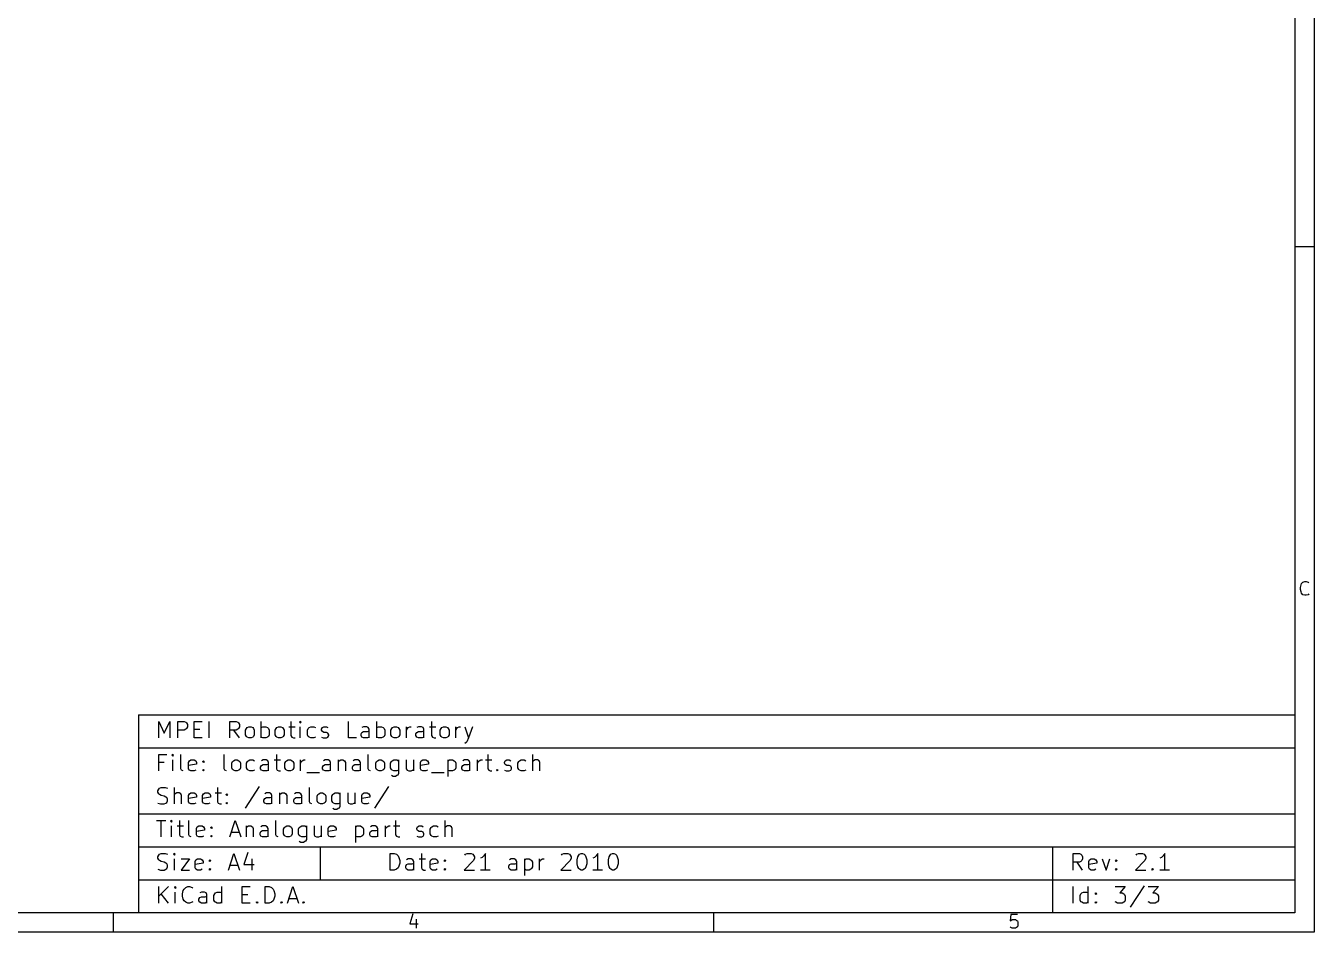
# Model space of a CAD drawing. Extents: x 4000 to 113000, y 4000 to 78670.
# Drawn here: x 66210 to 113000, y 4000 to 36923 of the extents above; entities that cross this region are included whole.
import ezdxf

# ---------------------------------------------------------------- set-up
doc = ezdxf.new("R2010")
doc.units = 0
doc.layers.add('BLACK', color=1, linetype='CONTINUOUS')

msp = doc.modelspace()

# ---------------------------------------------------------------- linework, layer by layer
at = {"layer": 'BLACK'}
for p, q in [((113000, 78670), (113000, 4000)), ((112300, 77970), (112300, 4700)), ((113000, 28890), (112300, 28890)), ((112500, 16520), (112520, 16620)), ((112500, 16450), (112500, 16520)), ((112520, 16360), (112500, 16450)), ((112520, 16620), (112540, 16670)), ((112540, 16670), (112590, 16710)), ((112590, 16710), (112660, 16740)), ((112660, 16740), (112710, 16740)), ((112710, 16740), (112780, 16710)), ((112780, 16710), (112800, 16690)), ((112540, 16310), (112520, 16360)), ((112590, 16260), (112540, 16310)), ((112660, 16240), (112590, 16260)), ((112710, 16240), (112660, 16240)), ((112780, 16260), (112710, 16240)), ((112800, 16290), (112780, 16260)), ((70300, 11900), (70300, 4700)), ((70300, 11900), (112300, 11900)), ((71040, 11060), (71040, 11660)), ((71040, 11660), (71240, 11230)), ((71240, 11230), (71440, 11660)), ((71440, 11660), (71440, 11060)), ((71730, 11060), (71730, 11660)), ((71730, 11660), (71960, 11660)), ((71960, 11340), (71730, 11340)), ((71960, 11660), (72020, 11630)), ((72020, 11370), (71960, 11340)), ((72020, 11630), (72050, 11600)), ((72050, 11400), (72020, 11370)), ((72050, 11600), (72080, 11540)), ((72080, 11460), (72050, 11400)), ((72080, 11540), (72080, 11460)), ((72330, 11060), (72330, 11660)), ((72330, 11660), (72620, 11660)), ((72330, 11370), (72530, 11370)), ((72870, 11060), (72870, 11660)), ((73620, 11060), (73620, 11660)), ((73620, 11660), (73850, 11660)), ((73850, 11340), (73620, 11340)), ((73970, 11060), (73770, 11340)), ((73850, 11660), (73910, 11630)), ((73910, 11370), (73850, 11340)), ((73910, 11630), (73940, 11600)), ((73940, 11400), (73910, 11370)), ((73940, 11600), (73970, 11540)), ((73970, 11460), (73940, 11400)), ((73970, 11540), (73970, 11460)), ((74190, 11340), (74220, 11400)), ((74190, 11170), (74190, 11340)), ((74220, 11400), (74250, 11430)), ((74250, 11430), (74310, 11460)), ((74310, 11460), (74390, 11460)), ((74390, 11460), (74450, 11430)), ((74450, 11430), (74480, 11400)), ((74480, 11400), (74510, 11340)), ((74510, 11340), (74510, 11170)), ((74760, 11060), (74760, 11660)), ((74760, 11430), (74820, 11460)), ((74820, 11460), (74930, 11460)), ((74930, 11460), (74990, 11430)), ((74990, 11430), (75020, 11400)), ((75020, 11400), (75050, 11340)), ((75050, 11340), (75050, 11170)), ((75270, 11340), (75300, 11400)), ((75270, 11170), (75270, 11340)), ((75300, 11400), (75330, 11430)), ((75330, 11430), (75390, 11460)), ((75390, 11460), (75470, 11460)), ((75470, 11460), (75530, 11430)), ((75530, 11430), (75560, 11400)), ((75560, 11400), (75590, 11340)), ((75590, 11340), (75590, 11170)), ((75760, 11460), (75990, 11460)), ((75840, 11660), (75840, 11140)), ((76180, 11660), (76150, 11630)), ((76150, 11630), (76180, 11600)), ((76210, 11630), (76180, 11660)), ((76180, 11660), (76180, 11600)), ((76180, 11600), (76210, 11630)), ((76180, 11060), (76180, 11460)), ((76440, 11340), (76470, 11400)), ((76440, 11170), (76440, 11340)), ((76470, 11400), (76500, 11430)), ((76500, 11430), (76560, 11460)), ((76560, 11460), (76670, 11460)), ((76670, 11460), (76730, 11430)), ((76950, 11370), (76980, 11430)), ((76950, 11340), (76950, 11370)), ((76980, 11290), (76950, 11340)), ((76980, 11430), (77040, 11460)), ((77040, 11260), (76980, 11290)), ((77040, 11460), (77130, 11460)), ((77130, 11260), (77040, 11260)), ((77130, 11460), (77180, 11430)), ((77180, 11230), (77130, 11260)), ((77210, 11170), (77180, 11230)), ((77930, 11060), (77930, 11660)), ((78390, 11200), (78420, 11260)), ((78480, 11460), (78420, 11430)), ((78420, 11260), (78480, 11290)), ((78590, 11460), (78480, 11460)), ((78480, 11290), (78620, 11290)), ((78650, 11430), (78590, 11460)), ((78620, 11290), (78680, 11310)), ((78680, 11370), (78650, 11430)), ((78680, 11060), (78680, 11370)), ((78960, 11060), (78960, 11660)), ((78960, 11430), (79020, 11460)), ((79020, 11460), (79130, 11460)), ((79130, 11460), (79190, 11430)), ((79190, 11430), (79220, 11400)), ((79220, 11400), (79250, 11340)), ((79250, 11340), (79250, 11170)), ((79470, 11340), (79500, 11400)), ((79470, 11170), (79470, 11340)), ((79500, 11400), (79530, 11430)), ((79530, 11430), (79590, 11460)), ((79590, 11460), (79670, 11460)), ((79670, 11460), (79730, 11430)), ((79730, 11430), (79760, 11400)), ((79760, 11400), (79790, 11340)), ((79790, 11340), (79790, 11170)), ((80040, 11060), (80040, 11460)), ((80040, 11340), (80070, 11400)), ((80070, 11400), (80100, 11430)), ((80100, 11430), (80160, 11460)), ((80160, 11460), (80210, 11460)), ((80380, 11200), (80410, 11260)), ((80470, 11460), (80410, 11430)), ((80410, 11260), (80470, 11290)), ((80580, 11460), (80470, 11460)), ((80470, 11290), (80610, 11290)), ((80640, 11430), (80580, 11460)), ((80610, 11290), (80670, 11310)), ((80670, 11370), (80640, 11430)), ((80670, 11060), (80670, 11370)), ((80870, 11460), (81100, 11460)), ((80950, 11660), (80950, 11140)), ((81260, 11340), (81290, 11400)), ((81260, 11170), (81260, 11340)), ((81290, 11400), (81320, 11430)), ((81320, 11430), (81380, 11460)), ((81380, 11460), (81460, 11460)), ((81460, 11460), (81520, 11430)), ((81520, 11430), (81550, 11400)), ((81550, 11400), (81580, 11340)), ((81580, 11340), (81580, 11170)), ((81830, 11060), (81830, 11460)), ((81830, 11340), (81860, 11400)), ((81860, 11400), (81890, 11430)), ((81890, 11430), (81950, 11460)), ((81950, 11460), (82000, 11460)), ((82150, 11460), (82290, 11060)), ((82430, 11460), (82290, 11060)), ((72620, 11060), (72330, 11060)), ((74220, 11110), (74190, 11170)), ((74250, 11090), (74220, 11110)), ((74310, 11060), (74250, 11090)), ((74390, 11060), (74310, 11060)), ((74450, 11090), (74390, 11060)), ((74480, 11110), (74450, 11090)), ((74510, 11170), (74480, 11110)), ((74820, 11060), (74760, 11090)), ((74930, 11060), (74820, 11060)), ((74990, 11090), (74930, 11060)), ((75020, 11110), (74990, 11090)), ((75050, 11170), (75020, 11110)), ((75300, 11110), (75270, 11170)), ((75330, 11090), (75300, 11110)), ((75390, 11060), (75330, 11090)), ((75470, 11060), (75390, 11060)), ((75530, 11090), (75470, 11060)), ((75560, 11110), (75530, 11090)), ((75590, 11170), (75560, 11110)), ((75840, 11140), (75870, 11090)), ((75870, 11090), (75930, 11060)), ((75930, 11060), (75990, 11060)), ((76470, 11110), (76440, 11170)), ((76500, 11090), (76470, 11110)), ((76560, 11060), (76500, 11090)), ((76670, 11060), (76560, 11060)), ((76730, 11090), (76670, 11060)), ((76950, 11090), (77010, 11060)), ((77010, 11060), (77130, 11060)), ((77130, 11060), (77180, 11090)), ((77180, 11090), (77210, 11140)), ((77210, 11140), (77210, 11170)), ((78220, 11060), (77930, 11060)), ((78390, 11140), (78390, 11200)), ((78420, 11090), (78390, 11140)), ((78480, 11060), (78420, 11090)), ((78620, 11060), (78480, 11060)), ((78680, 11090), (78620, 11060)), ((79020, 11060), (78960, 11090)), ((79130, 11060), (79020, 11060)), ((79190, 11090), (79130, 11060)), ((79220, 11110), (79190, 11090)), ((79250, 11170), (79220, 11110)), ((79500, 11110), (79470, 11170)), ((79530, 11090), (79500, 11110)), ((79590, 11060), (79530, 11090)), ((79670, 11060), (79590, 11060)), ((79730, 11090), (79670, 11060)), ((79760, 11110), (79730, 11090)), ((79790, 11170), (79760, 11110)), ((80380, 11140), (80380, 11200)), ((80410, 11090), (80380, 11140)), ((80470, 11060), (80410, 11090)), ((80610, 11060), (80470, 11060)), ((80670, 11090), (80610, 11060)), ((80950, 11140), (80980, 11090)), ((80980, 11090), (81040, 11060)), ((81040, 11060), (81100, 11060)), ((81290, 11110), (81260, 11170)), ((81320, 11090), (81290, 11110)), ((81380, 11060), (81320, 11090)), ((81460, 11060), (81380, 11060)), ((81520, 11090), (81460, 11060)), ((81550, 11110), (81520, 11090)), ((81580, 11170), (81550, 11110)), ((82200, 10890), (82150, 10860)), ((82230, 10910), (82200, 10890)), ((82290, 11060), (82230, 10910)), ((70300, 10700), (112300, 10700)), ((71040, 9860), (71040, 10460)), ((71040, 10460), (71330, 10460)), ((71550, 10460), (71520, 10430)), ((71520, 10430), (71550, 10400)), ((71580, 10430), (71550, 10460)), ((71550, 10460), (71550, 10400)), ((71550, 10400), (71580, 10430)), ((71840, 9940), (71840, 10460)), ((73410, 9940), (73410, 10460)), ((75310, 10460), (75310, 9940)), ((78640, 9940), (78640, 10460)), ((82990, 10460), (82990, 9940)), ((84620, 9860), (84620, 10460)), ((71240, 10170), (71040, 10170)), ((71550, 9860), (71550, 10260)), ((71870, 9890), (71840, 9940)), ((71930, 9860), (71870, 9890)), ((72120, 10170), (72150, 10230)), ((72120, 9940), (72120, 10170)), ((72410, 10110), (72120, 10060)), ((72150, 9890), (72120, 9940)), ((72150, 10230), (72210, 10260)), ((72210, 9860), (72150, 9890)), ((72210, 10260), (72320, 10260)), ((72320, 9860), (72210, 9860)), ((72320, 10260), (72380, 10230)), ((72380, 9890), (72320, 9860)), ((72380, 10230), (72410, 10170)), ((72410, 10170), (72410, 10110)), ((72630, 10200), (72660, 10230)), ((72660, 10170), (72630, 10200)), ((72630, 9890), (72660, 9910)), ((72660, 9860), (72630, 9890)), ((72660, 10230), (72690, 10200)), ((72660, 10230), (72660, 10170)), ((72690, 10200), (72660, 10170)), ((72660, 9910), (72690, 9890)), ((72660, 9910), (72660, 9860)), ((72690, 9890), (72660, 9860)), ((73440, 9890), (73410, 9940)), ((73500, 9860), (73440, 9890)), ((73690, 10140), (73720, 10200)), ((73690, 9970), (73690, 10140)), ((73720, 9910), (73690, 9970)), ((73720, 10200), (73750, 10230)), ((73750, 9890), (73720, 9910)), ((73750, 10230), (73810, 10260)), ((73810, 9860), (73750, 9890)), ((73810, 10260), (73890, 10260)), ((73890, 9860), (73810, 9860)), ((73890, 10260), (73950, 10230)), ((73950, 9890), (73890, 9860)), ((73950, 10230), (73980, 10200)), ((73980, 9910), (73950, 9890)), ((73980, 10200), (74010, 10140)), ((74010, 9970), (73980, 9910)), ((74010, 10140), (74010, 9970)), ((74230, 10140), (74260, 10200)), ((74230, 9970), (74230, 10140)), ((74260, 9910), (74230, 9970)), ((74260, 10200), (74290, 10230)), ((74290, 9890), (74260, 9910)), ((74290, 10230), (74350, 10260)), ((74350, 9860), (74290, 9890)), ((74350, 10260), (74460, 10260)), ((74460, 9860), (74350, 9860)), ((74460, 10260), (74520, 10230)), ((74520, 9890), (74460, 9860)), ((74740, 10000), (74770, 10060)), ((74740, 9940), (74740, 10000)), ((74770, 9890), (74740, 9940)), ((74830, 10260), (74770, 10230)), ((74770, 10060), (74830, 10090)), ((74830, 9860), (74770, 9890)), ((74940, 10260), (74830, 10260)), ((74830, 10090), (74970, 10090)), ((74970, 9860), (74830, 9860)), ((75000, 10230), (74940, 10260)), ((74970, 10090), (75030, 10110)), ((75030, 9890), (74970, 9860)), ((75030, 10170), (75000, 10230)), ((75030, 9860), (75030, 10170)), ((75230, 10260), (75460, 10260)), ((75310, 9940), (75340, 9890)), ((75340, 9890), (75400, 9860)), ((75400, 9860), (75460, 9860)), ((75620, 10140), (75650, 10200)), ((75620, 9970), (75620, 10140)), ((75650, 9910), (75620, 9970)), ((75650, 10200), (75680, 10230)), ((75680, 9890), (75650, 9910)), ((75680, 10230), (75740, 10260)), ((75740, 9860), (75680, 9890)), ((75740, 10260), (75820, 10260)), ((75820, 9860), (75740, 9860)), ((75820, 10260), (75880, 10230)), ((75880, 9890), (75820, 9860)), ((75880, 10230), (75910, 10200)), ((75910, 9910), (75880, 9890)), ((75910, 10200), (75940, 10140)), ((75940, 9970), (75910, 9910)), ((75940, 10140), (75940, 9970)), ((76190, 9860), (76190, 10260)), ((76190, 10140), (76220, 10200)), ((76220, 10200), (76250, 10230)), ((76250, 10230), (76310, 10260)), ((76310, 10260), (76360, 10260)), ((76990, 10000), (77020, 10060)), ((76990, 9940), (76990, 10000)), ((77020, 9890), (76990, 9940)), ((77080, 10260), (77020, 10230)), ((77020, 10060), (77080, 10090)), ((77080, 9860), (77020, 9890)), ((77190, 10260), (77080, 10260)), ((77080, 10090), (77220, 10090)), ((77220, 9860), (77080, 9860)), ((77250, 10230), (77190, 10260)), ((77220, 10090), (77280, 10110)), ((77280, 9890), (77220, 9860)), ((77280, 10170), (77250, 10230)), ((77280, 9860), (77280, 10170)), ((77560, 10260), (77560, 9860)), ((77560, 10200), (77590, 10230)), ((77590, 10230), (77650, 10260)), ((77650, 10260), (77730, 10260)), ((77730, 10260), (77790, 10230)), ((77790, 10230), (77820, 10170)), ((77820, 10170), (77820, 9860)), ((78070, 10000), (78100, 10060)), ((78070, 9940), (78070, 10000)), ((78100, 9890), (78070, 9940)), ((78160, 10260), (78100, 10230)), ((78100, 10060), (78160, 10090)), ((78160, 9860), (78100, 9890)), ((78270, 10260), (78160, 10260)), ((78160, 10090), (78300, 10090)), ((78300, 9860), (78160, 9860)), ((78330, 10230), (78270, 10260)), ((78300, 10090), (78360, 10110)), ((78360, 9890), (78300, 9860)), ((78360, 10170), (78330, 10230)), ((78360, 9860), (78360, 10170)), ((78670, 9890), (78640, 9940)), ((78730, 9860), (78670, 9890)), ((78920, 10140), (78950, 10200)), ((78920, 9970), (78920, 10140)), ((78950, 9910), (78920, 9970)), ((78950, 10200), (78980, 10230)), ((78980, 9890), (78950, 9910)), ((78980, 10230), (79040, 10260)), ((79040, 9860), (78980, 9890)), ((79040, 10260), (79120, 10260)), ((79120, 9860), (79040, 9860)), ((79120, 10260), (79180, 10230)), ((79180, 9890), (79120, 9860)), ((79180, 10230), (79210, 10200)), ((79210, 9910), (79180, 9890)), ((79210, 10200), (79240, 10140)), ((79240, 9970), (79210, 9910)), ((79240, 10140), (79240, 9970)), ((79460, 10140), (79490, 10200)), ((79460, 9970), (79460, 10140)), ((79490, 9910), (79460, 9970)), ((79490, 10200), (79520, 10230)), ((79520, 9890), (79490, 9910)), ((79520, 10230), (79580, 10260)), ((79580, 9860), (79520, 9890)), ((79580, 10260), (79690, 10260)), ((79690, 9860), (79580, 9860)), ((79690, 10260), (79750, 10230)), ((79750, 9890), (79690, 9860)), ((79750, 10260), (79750, 9770)), ((80030, 10260), (80030, 9940)), ((80030, 9940), (80060, 9890)), ((80060, 9890), (80120, 9860)), ((80120, 9860), (80200, 9860)), ((80200, 9860), (80260, 9890)), ((80260, 9890), (80290, 9910)), ((80290, 10260), (80290, 9860)), ((80540, 10170), (80570, 10230)), ((80540, 9940), (80540, 10170)), ((80830, 10110), (80540, 10060)), ((80570, 9890), (80540, 9940)), ((80570, 10230), (80630, 10260)), ((80630, 9860), (80570, 9890)), ((80630, 10260), (80740, 10260)), ((80740, 9860), (80630, 9860)), ((80740, 10260), (80800, 10230)), ((80800, 9890), (80740, 9860)), ((80800, 10230), (80830, 10170)), ((80830, 10170), (80830, 10110)), ((81540, 10260), (81540, 9660)), ((81540, 10230), (81600, 10260)), ((81600, 9860), (81540, 9890)), ((81600, 10260), (81710, 10260)), ((81710, 9860), (81600, 9860)), ((81710, 10260), (81770, 10230)), ((81770, 9890), (81710, 9860)), ((81770, 10230), (81800, 10200)), ((81800, 9910), (81770, 9890)), ((81800, 10200), (81830, 10140)), ((81830, 9970), (81800, 9910)), ((81830, 10140), (81830, 9970)), ((82050, 10000), (82080, 10060)), ((82050, 9940), (82050, 10000)), ((82080, 9890), (82050, 9940)), ((82140, 10260), (82080, 10230)), ((82080, 10060), (82140, 10090)), ((82140, 9860), (82080, 9890)), ((82250, 10260), (82140, 10260)), ((82140, 10090), (82280, 10090)), ((82280, 9860), (82140, 9860)), ((82310, 10230), (82250, 10260)), ((82280, 10090), (82340, 10110)), ((82340, 9890), (82280, 9860)), ((82340, 10170), (82310, 10230)), ((82340, 9860), (82340, 10170)), ((82620, 9860), (82620, 10260)), ((82620, 10140), (82650, 10200)), ((82650, 10200), (82680, 10230)), ((82680, 10230), (82740, 10260)), ((82740, 10260), (82790, 10260)), ((82910, 10260), (83140, 10260)), ((82990, 9940), (83020, 9890)), ((83020, 9890), (83080, 9860)), ((83080, 9860), (83140, 9860)), ((83300, 9890), (83330, 9910)), ((83330, 9860), (83300, 9890)), ((83330, 9910), (83360, 9890)), ((83330, 9910), (83330, 9860)), ((83360, 9890), (83330, 9860)), ((83590, 10170), (83620, 10230)), ((83590, 10140), (83590, 10170)), ((83620, 10090), (83590, 10140)), ((83590, 9890), (83650, 9860)), ((83620, 10230), (83680, 10260)), ((83680, 10060), (83620, 10090)), ((83650, 9860), (83770, 9860)), ((83680, 10260), (83770, 10260)), ((83770, 10060), (83680, 10060)), ((83770, 10260), (83820, 10230)), ((83820, 10030), (83770, 10060)), ((83770, 9860), (83820, 9890)), ((83850, 9970), (83820, 10030)), ((83820, 9890), (83850, 9940)), ((83850, 9940), (83850, 9970)), ((84080, 10140), (84110, 10200)), ((84080, 9970), (84080, 10140)), ((84110, 9910), (84080, 9970)), ((84110, 10200), (84140, 10230)), ((84140, 9890), (84110, 9910)), ((84140, 10230), (84200, 10260)), ((84200, 9860), (84140, 9890)), ((84200, 10260), (84310, 10260)), ((84310, 9860), (84200, 9860)), ((84310, 10260), (84370, 10230)), ((84370, 9890), (84310, 9860)), ((84650, 10230), (84620, 10200)), ((84710, 10260), (84650, 10230)), ((84790, 10260), (84710, 10260)), ((84850, 10230), (84790, 10260)), ((84880, 10170), (84850, 10230)), ((84880, 9860), (84880, 10170)), ((76420, 9800), (76880, 9800)), ((79550, 9660), (79490, 9690)), ((79640, 9660), (79550, 9660)), ((79690, 9690), (79640, 9660)), ((79720, 9710), (79690, 9690)), ((79750, 9770), (79720, 9710)), ((80940, 9800), (81400, 9800)), ((71010, 9140), (71040, 9200)), ((71010, 9090), (71010, 9140)), ((71040, 9030), (71010, 9090)), ((71040, 9200), (71070, 9230)), ((71070, 9000), (71040, 9030)), ((71070, 9230), (71130, 9260)), ((71130, 8970), (71070, 9000)), ((71130, 9260), (71270, 9260)), ((71240, 8940), (71130, 8970)), ((71300, 8910), (71240, 8940)), ((71270, 9260), (71360, 9230)), ((71330, 8890), (71300, 8910)), ((71610, 8660), (71610, 9260)), ((71640, 9030), (71610, 9000)), ((71700, 9060), (71640, 9030)), ((71780, 9060), (71700, 9060)), ((71840, 9030), (71780, 9060)), ((71870, 8970), (71840, 9030)), ((71870, 8660), (71870, 8970)), ((72120, 8970), (72150, 9030)), ((72120, 8740), (72120, 8970)), ((72410, 8910), (72120, 8860)), ((72150, 9030), (72210, 9060)), ((72210, 9060), (72320, 9060)), ((72320, 9060), (72380, 9030)), ((72380, 9030), (72410, 8970)), ((72410, 8970), (72410, 8910)), ((72630, 8970), (72660, 9030)), ((72630, 8740), (72630, 8970)), ((72920, 8910), (72630, 8860)), ((72660, 9030), (72720, 9060)), ((72720, 9060), (72830, 9060)), ((72830, 9060), (72890, 9030)), ((72890, 9030), (72920, 8970)), ((72920, 8970), (72920, 8910)), ((73090, 9060), (73320, 9060)), ((73170, 9260), (73170, 8740)), ((73480, 9000), (73510, 9030)), ((73510, 8970), (73480, 9000)), ((73510, 9030), (73540, 9000)), ((73510, 9030), (73510, 8970)), ((73540, 9000), (73510, 8970)), ((74690, 9290), (74180, 8510)), ((74950, 9060), (74890, 9030)), ((75060, 9060), (74950, 9060)), ((75120, 9030), (75060, 9060)), ((75090, 8890), (75150, 8910)), ((75150, 8970), (75120, 9030)), ((75150, 8660), (75150, 8970)), ((75430, 9060), (75430, 8660)), ((75430, 9000), (75460, 9030)), ((75460, 9030), (75520, 9060)), ((75520, 9060), (75600, 9060)), ((75600, 9060), (75660, 9030)), ((75660, 9030), (75690, 8970)), ((75690, 8970), (75690, 8660)), ((76030, 9060), (75970, 9030)), ((76140, 9060), (76030, 9060)), ((76200, 9030), (76140, 9060)), ((76170, 8890), (76230, 8910)), ((76230, 8970), (76200, 9030)), ((76230, 8660), (76230, 8970)), ((76510, 8740), (76510, 9260)), ((76790, 8940), (76820, 9000)), ((76790, 8770), (76790, 8940)), ((76820, 9000), (76850, 9030)), ((76850, 9030), (76910, 9060)), ((76910, 9060), (76990, 9060)), ((76990, 9060), (77050, 9030)), ((77050, 9030), (77080, 9000)), ((77080, 9000), (77110, 8940)), ((77110, 8940), (77110, 8770)), ((77330, 8940), (77360, 9000)), ((77330, 8770), (77330, 8940)), ((77360, 9000), (77390, 9030)), ((77390, 9030), (77450, 9060)), ((77450, 9060), (77560, 9060)), ((77560, 9060), (77620, 9030)), ((77620, 9060), (77620, 8570)), ((77900, 9060), (77900, 8740)), ((78160, 9060), (78160, 8660)), ((78410, 8970), (78440, 9030)), ((78410, 8740), (78410, 8970)), ((78700, 8910), (78410, 8860)), ((78440, 9030), (78500, 9060)), ((78500, 9060), (78610, 9060)), ((78610, 9060), (78670, 9030)), ((78670, 9030), (78700, 8970)), ((78700, 8970), (78700, 8910)), ((79380, 9290), (78870, 8510)), ((71010, 8690), (71100, 8660)), ((71100, 8660), (71240, 8660)), ((71240, 8660), (71300, 8690)), ((71300, 8690), (71330, 8710)), ((71360, 8830), (71330, 8890)), ((71330, 8710), (71360, 8770)), ((71360, 8770), (71360, 8830)), ((72150, 8690), (72120, 8740)), ((72210, 8660), (72150, 8690)), ((72320, 8660), (72210, 8660)), ((72380, 8690), (72320, 8660)), ((72660, 8690), (72630, 8740)), ((72720, 8660), (72660, 8690)), ((72830, 8660), (72720, 8660)), ((72890, 8690), (72830, 8660)), ((73170, 8740), (73200, 8690)), ((73200, 8690), (73260, 8660)), ((73260, 8660), (73320, 8660)), ((73480, 8690), (73510, 8710)), ((73510, 8660), (73480, 8690)), ((73510, 8710), (73540, 8690)), ((73510, 8710), (73510, 8660)), ((73540, 8690), (73510, 8660)), ((74860, 8800), (74890, 8860)), ((74860, 8740), (74860, 8800)), ((74890, 8690), (74860, 8740)), ((74890, 8860), (74950, 8890)), ((74950, 8660), (74890, 8690)), ((74950, 8890), (75090, 8890)), ((75090, 8660), (74950, 8660)), ((75150, 8690), (75090, 8660)), ((75940, 8800), (75970, 8860)), ((75940, 8740), (75940, 8800)), ((75970, 8690), (75940, 8740)), ((75970, 8860), (76030, 8890)), ((76030, 8660), (75970, 8690)), ((76030, 8890), (76170, 8890)), ((76170, 8660), (76030, 8660)), ((76230, 8690), (76170, 8660)), ((76540, 8690), (76510, 8740)), ((76600, 8660), (76540, 8690)), ((76820, 8710), (76790, 8770)), ((76850, 8690), (76820, 8710)), ((76910, 8660), (76850, 8690)), ((76990, 8660), (76910, 8660)), ((77050, 8690), (76990, 8660)), ((77080, 8710), (77050, 8690)), ((77110, 8770), (77080, 8710)), ((77360, 8710), (77330, 8770)), ((77390, 8690), (77360, 8710)), ((77420, 8460), (77360, 8490)), ((77450, 8660), (77390, 8690)), ((77510, 8460), (77420, 8460)), ((77560, 8660), (77450, 8660)), ((77560, 8490), (77510, 8460)), ((77620, 8690), (77560, 8660)), ((77590, 8510), (77560, 8490)), ((77620, 8570), (77590, 8510)), ((77900, 8740), (77930, 8690)), ((77930, 8690), (77990, 8660)), ((77990, 8660), (78070, 8660)), ((78070, 8660), (78130, 8690)), ((78130, 8690), (78160, 8710)), ((78440, 8690), (78410, 8740)), ((78500, 8660), (78440, 8690)), ((78610, 8660), (78500, 8660)), ((78670, 8690), (78610, 8660)), ((70300, 8300), (112300, 8300)), ((70960, 8060), (71300, 8060)), ((71130, 7460), (71130, 8060)), ((71500, 8060), (71470, 8030)), ((71470, 8030), (71500, 8000)), ((71530, 8030), (71500, 8060)), ((71500, 8060), (71500, 8000)), ((71500, 8000), (71530, 8030)), ((71790, 8060), (71790, 7540)), ((72130, 7540), (72130, 8060)), ((73620, 7460), (73820, 8060)), ((73820, 8060), (74020, 7460)), ((75290, 7540), (75290, 8060)), ((79640, 8060), (79640, 7540)), ((81440, 7460), (81440, 8060)), ((71500, 7460), (71500, 7860)), ((71710, 7860), (71940, 7860)), ((71790, 7540), (71820, 7490)), ((71820, 7490), (71880, 7460)), ((72160, 7490), (72130, 7540)), ((72220, 7460), (72160, 7490)), ((72410, 7770), (72440, 7830)), ((72410, 7540), (72410, 7770)), ((72700, 7710), (72410, 7660)), ((72440, 7490), (72410, 7540)), ((72440, 7830), (72500, 7860)), ((72500, 7460), (72440, 7490)), ((72500, 7860), (72610, 7860)), ((72610, 7860), (72670, 7830)), ((72670, 7490), (72610, 7460)), ((72670, 7830), (72700, 7770)), ((72700, 7770), (72700, 7710)), ((72920, 7800), (72950, 7830)), ((72950, 7770), (72920, 7800)), ((72920, 7490), (72950, 7510)), ((72950, 7460), (72920, 7490)), ((72950, 7830), (72980, 7800)), ((72950, 7830), (72950, 7770)), ((72980, 7800), (72950, 7770)), ((72950, 7510), (72980, 7490)), ((72950, 7510), (72950, 7460)), ((72980, 7490), (72950, 7460)), ((73670, 7630), (73960, 7630)), ((74210, 7860), (74210, 7460)), ((74210, 7800), (74240, 7830)), ((74240, 7830), (74300, 7860)), ((74300, 7860), (74380, 7860)), ((74380, 7860), (74440, 7830)), ((74440, 7830), (74470, 7770)), ((74470, 7770), (74470, 7460)), ((74720, 7600), (74750, 7660)), ((74720, 7540), (74720, 7600)), ((74750, 7490), (74720, 7540)), ((74810, 7860), (74750, 7830)), ((74750, 7660), (74810, 7690)), ((74810, 7460), (74750, 7490)), ((74920, 7860), (74810, 7860)), ((74810, 7690), (74950, 7690)), ((74980, 7830), (74920, 7860)), ((74950, 7690), (75010, 7710)), ((75010, 7490), (74950, 7460)), ((75010, 7770), (74980, 7830)), ((75010, 7460), (75010, 7770)), ((75320, 7490), (75290, 7540)), ((75380, 7460), (75320, 7490)), ((75570, 7740), (75600, 7800)), ((75570, 7570), (75570, 7740)), ((75600, 7510), (75570, 7570)), ((75600, 7800), (75630, 7830)), ((75630, 7490), (75600, 7510)), ((75630, 7830), (75690, 7860)), ((75690, 7460), (75630, 7490)), ((75690, 7860), (75770, 7860)), ((75770, 7860), (75830, 7830)), ((75830, 7490), (75770, 7460)), ((75830, 7830), (75860, 7800)), ((75860, 7510), (75830, 7490)), ((75860, 7800), (75890, 7740)), ((75890, 7570), (75860, 7510)), ((75890, 7740), (75890, 7570)), ((76110, 7740), (76140, 7800)), ((76110, 7570), (76110, 7740)), ((76140, 7510), (76110, 7570)), ((76140, 7800), (76170, 7830)), ((76170, 7490), (76140, 7510)), ((76170, 7830), (76230, 7860)), ((76230, 7460), (76170, 7490)), ((76230, 7860), (76340, 7860)), ((76340, 7860), (76400, 7830)), ((76400, 7490), (76340, 7460)), ((76400, 7860), (76400, 7370)), ((76680, 7860), (76680, 7540)), ((76680, 7540), (76710, 7490)), ((76710, 7490), (76770, 7460)), ((76850, 7460), (76910, 7490)), ((76910, 7490), (76940, 7510)), ((76940, 7860), (76940, 7460)), ((77190, 7770), (77220, 7830)), ((77190, 7540), (77190, 7770)), ((77480, 7710), (77190, 7660)), ((77220, 7490), (77190, 7540)), ((77220, 7830), (77280, 7860)), ((77280, 7460), (77220, 7490)), ((77280, 7860), (77390, 7860)), ((77390, 7860), (77450, 7830)), ((77450, 7490), (77390, 7460)), ((77450, 7830), (77480, 7770)), ((77480, 7770), (77480, 7710)), ((78190, 7860), (78190, 7260)), ((78190, 7830), (78250, 7860)), ((78250, 7460), (78190, 7490)), ((78250, 7860), (78360, 7860)), ((78360, 7860), (78420, 7830)), ((78420, 7490), (78360, 7460)), ((78420, 7830), (78450, 7800)), ((78450, 7510), (78420, 7490)), ((78450, 7800), (78480, 7740)), ((78480, 7570), (78450, 7510)), ((78480, 7740), (78480, 7570)), ((78700, 7600), (78730, 7660)), ((78700, 7540), (78700, 7600)), ((78730, 7490), (78700, 7540)), ((78790, 7860), (78730, 7830)), ((78730, 7660), (78790, 7690)), ((78790, 7460), (78730, 7490)), ((78900, 7860), (78790, 7860)), ((78790, 7690), (78930, 7690)), ((78960, 7830), (78900, 7860)), ((78930, 7690), (78990, 7710)), ((78990, 7490), (78930, 7460)), ((78990, 7770), (78960, 7830)), ((78990, 7460), (78990, 7770)), ((79270, 7460), (79270, 7860)), ((79270, 7740), (79300, 7800)), ((79300, 7800), (79330, 7830)), ((79330, 7830), (79390, 7860)), ((79390, 7860), (79440, 7860)), ((79560, 7860), (79790, 7860)), ((79640, 7540), (79670, 7490)), ((79670, 7490), (79730, 7460)), ((80410, 7770), (80440, 7830)), ((80410, 7740), (80410, 7770)), ((80440, 7690), (80410, 7740)), ((80410, 7490), (80470, 7460)), ((80440, 7830), (80500, 7860)), ((80500, 7660), (80440, 7690)), ((80500, 7860), (80590, 7860)), ((80590, 7660), (80500, 7660)), ((80590, 7860), (80640, 7830)), ((80640, 7630), (80590, 7660)), ((80590, 7460), (80640, 7490)), ((80670, 7570), (80640, 7630)), ((80640, 7490), (80670, 7540)), ((80670, 7540), (80670, 7570)), ((80900, 7740), (80930, 7800)), ((80900, 7570), (80900, 7740)), ((80930, 7510), (80900, 7570)), ((80930, 7800), (80960, 7830)), ((80960, 7490), (80930, 7510)), ((80960, 7830), (81020, 7860)), ((81020, 7460), (80960, 7490)), ((81020, 7860), (81130, 7860)), ((81130, 7860), (81190, 7830)), ((81190, 7490), (81130, 7460)), ((81470, 7830), (81440, 7800)), ((81530, 7860), (81470, 7830)), ((81610, 7860), (81530, 7860)), ((81670, 7830), (81610, 7860)), ((81700, 7770), (81670, 7830)), ((81700, 7460), (81700, 7770)), ((70300, 7100), (112300, 7100)), ((71880, 7460), (71940, 7460)), ((72610, 7460), (72500, 7460)), ((74950, 7460), (74810, 7460)), ((75770, 7460), (75690, 7460)), ((76200, 7260), (76140, 7290)), ((76290, 7260), (76200, 7260)), ((76340, 7460), (76230, 7460)), ((76340, 7290), (76290, 7260)), ((76370, 7310), (76340, 7290)), ((76400, 7370), (76370, 7310)), ((76770, 7460), (76850, 7460)), ((76900, 7100), (76900, 5900)), ((77390, 7460), (77280, 7460)), ((78360, 7460), (78250, 7460)), ((78930, 7460), (78790, 7460)), ((79730, 7460), (79790, 7460)), ((80470, 7460), (80590, 7460)), ((81130, 7460), (81020, 7460)), ((103500, 7100), (103500, 4700)), ((71010, 6740), (71040, 6800)), ((71010, 6690), (71010, 6740)), ((71040, 6630), (71010, 6690)), ((71040, 6800), (71070, 6830)), ((71070, 6600), (71040, 6630)), ((71070, 6830), (71130, 6860)), ((71130, 6570), (71070, 6600)), ((71130, 6860), (71270, 6860)), ((71240, 6540), (71130, 6570)), ((71270, 6860), (71360, 6830)), ((71610, 6860), (71580, 6830)), ((71580, 6830), (71610, 6800)), ((71640, 6830), (71610, 6860)), ((71610, 6860), (71610, 6800)), ((71610, 6800), (71640, 6830)), ((71610, 6260), (71610, 6660)), ((71850, 6660), (72160, 6660)), ((72160, 6660), (71850, 6260)), ((72360, 6570), (72390, 6630)), ((72360, 6340), (72360, 6570)), ((72390, 6630), (72450, 6660)), ((72450, 6660), (72560, 6660)), ((72560, 6660), (72620, 6630)), ((72620, 6630), (72650, 6570)), ((72650, 6570), (72650, 6510)), ((72870, 6600), (72900, 6630)), ((72900, 6570), (72870, 6600)), ((72900, 6630), (72930, 6600)), ((72900, 6630), (72900, 6570)), ((72930, 6600), (72900, 6570)), ((73570, 6260), (73770, 6860)), ((73770, 6860), (73970, 6260)), ((74280, 6890), (74130, 6460)), ((74420, 6660), (74420, 6260)), ((79440, 6260), (79440, 6860)), ((79440, 6860), (79590, 6860)), ((79590, 6860), (79670, 6830)), ((79670, 6830), (79730, 6770)), ((79730, 6770), (79760, 6710)), ((79760, 6710), (79790, 6600)), ((79790, 6600), (79790, 6510)), ((80100, 6660), (80040, 6630)), ((80210, 6660), (80100, 6660)), ((80270, 6630), (80210, 6660)), ((80300, 6570), (80270, 6630)), ((80300, 6260), (80300, 6570)), ((80500, 6660), (80730, 6660)), ((80580, 6860), (80580, 6340)), ((80890, 6570), (80920, 6630)), ((80890, 6340), (80890, 6570)), ((80920, 6630), (80980, 6660)), ((80980, 6660), (81090, 6660)), ((81090, 6660), (81150, 6630)), ((81150, 6630), (81180, 6570)), ((81180, 6570), (81180, 6510)), ((81400, 6600), (81430, 6630)), ((81430, 6570), (81400, 6600)), ((81430, 6630), (81460, 6600)), ((81430, 6630), (81430, 6570)), ((81460, 6600), (81430, 6570)), ((82470, 6600), (82130, 6260)), ((82150, 6800), (82180, 6830)), ((82180, 6830), (82240, 6860)), ((82240, 6860), (82380, 6860)), ((82380, 6860), (82440, 6830)), ((82440, 6830), (82470, 6800)), ((82470, 6800), (82500, 6740)), ((82500, 6690), (82470, 6600)), ((82500, 6740), (82500, 6690)), ((82780, 6710), (82720, 6690)), ((82840, 6770), (82780, 6710)), ((82900, 6860), (82840, 6770)), ((82900, 6260), (82900, 6860)), ((83840, 6660), (83780, 6630)), ((83950, 6660), (83840, 6660)), ((84010, 6630), (83950, 6660)), ((84040, 6570), (84010, 6630)), ((84040, 6260), (84040, 6570)), ((84320, 6660), (84320, 6060)), ((84320, 6630), (84380, 6660)), ((84380, 6660), (84490, 6660)), ((84490, 6660), (84550, 6630)), ((84550, 6630), (84580, 6600)), ((84580, 6600), (84610, 6540)), ((84860, 6260), (84860, 6660)), ((84860, 6540), (84890, 6600)), ((84890, 6600), (84920, 6630)), ((84920, 6630), (84980, 6660)), ((84980, 6660), (85030, 6660)), ((85980, 6600), (85640, 6260)), ((85660, 6800), (85690, 6830)), ((85690, 6830), (85750, 6860)), ((85750, 6860), (85890, 6860)), ((85890, 6860), (85950, 6830)), ((85950, 6830), (85980, 6800)), ((85980, 6800), (86010, 6740)), ((86010, 6690), (85980, 6600)), ((86010, 6740), (86010, 6690)), ((86230, 6630), (86260, 6740)), ((86230, 6490), (86230, 6630)), ((86260, 6740), (86290, 6800)), ((86290, 6800), (86320, 6830)), ((86320, 6830), (86380, 6860)), ((86380, 6860), (86430, 6860)), ((86430, 6860), (86490, 6830)), ((86490, 6830), (86520, 6800)), ((86520, 6800), (86550, 6740)), ((86550, 6740), (86580, 6630)), ((86580, 6630), (86580, 6490)), ((86860, 6710), (86800, 6690)), ((86920, 6770), (86860, 6710)), ((86980, 6860), (86920, 6770)), ((86980, 6260), (86980, 6860)), ((87370, 6630), (87400, 6740)), ((87370, 6490), (87370, 6630)), ((87400, 6740), (87430, 6800)), ((87430, 6800), (87460, 6830)), ((87460, 6830), (87520, 6860)), ((87520, 6860), (87570, 6860)), ((87570, 6860), (87630, 6830)), ((87630, 6830), (87660, 6800)), ((87660, 6800), (87690, 6740)), ((87690, 6740), (87720, 6630)), ((87720, 6630), (87720, 6490)), ((104240, 6260), (104240, 6860)), ((104240, 6860), (104470, 6860)), ((104470, 6860), (104530, 6830)), ((104530, 6570), (104470, 6540)), ((104530, 6830), (104560, 6800)), ((104560, 6600), (104530, 6570)), ((104560, 6800), (104590, 6740)), ((104590, 6660), (104560, 6600)), ((104590, 6740), (104590, 6660)), ((104810, 6570), (104840, 6630)), ((104810, 6340), (104810, 6570)), ((104840, 6630), (104900, 6660)), ((104900, 6660), (105010, 6660)), ((105010, 6660), (105070, 6630)), ((105070, 6630), (105100, 6570)), ((105100, 6570), (105100, 6510)), ((105300, 6660), (105440, 6260)), ((105440, 6260), (105580, 6660)), ((105780, 6600), (105810, 6630)), ((105810, 6570), (105780, 6600)), ((105810, 6630), (105840, 6600)), ((105810, 6630), (105810, 6570)), ((105840, 6600), (105810, 6570)), ((106850, 6600), (106510, 6260)), ((106530, 6800), (106560, 6830)), ((106560, 6830), (106620, 6860)), ((106620, 6860), (106760, 6860)), ((106760, 6860), (106820, 6830)), ((106820, 6830), (106850, 6800)), ((106850, 6800), (106880, 6740)), ((106880, 6690), (106850, 6600)), ((106880, 6740), (106880, 6690)), ((107450, 6710), (107390, 6690)), ((107510, 6770), (107450, 6710)), ((107570, 6860), (107510, 6770)), ((107570, 6260), (107570, 6860)), ((71010, 6290), (71100, 6260)), ((71100, 6260), (71240, 6260)), ((71300, 6510), (71240, 6540)), ((71240, 6260), (71300, 6290)), ((71330, 6490), (71300, 6510)), ((71300, 6290), (71330, 6310)), ((71360, 6430), (71330, 6490)), ((71330, 6310), (71360, 6370)), ((71360, 6370), (71360, 6430)), ((71850, 6260), (72160, 6260)), ((72650, 6510), (72360, 6460)), ((72390, 6290), (72360, 6340)), ((72450, 6260), (72390, 6290)), ((72560, 6260), (72450, 6260)), ((72620, 6290), (72560, 6260)), ((72870, 6290), (72900, 6310)), ((72900, 6260), (72870, 6290)), ((72900, 6310), (72930, 6290)), ((72900, 6310), (72900, 6260)), ((72930, 6290), (72900, 6260)), ((73620, 6430), (73910, 6430)), ((74130, 6460), (74510, 6460)), ((79590, 6260), (79440, 6260)), ((79670, 6290), (79590, 6260)), ((79730, 6340), (79670, 6290)), ((79760, 6400), (79730, 6340)), ((79790, 6510), (79760, 6400)), ((80010, 6400), (80040, 6460)), ((80010, 6340), (80010, 6400)), ((80040, 6290), (80010, 6340)), ((80040, 6460), (80100, 6490)), ((80100, 6260), (80040, 6290)), ((80100, 6490), (80240, 6490)), ((80240, 6260), (80100, 6260)), ((80240, 6490), (80300, 6510)), ((80300, 6290), (80240, 6260)), ((80580, 6340), (80610, 6290)), ((80610, 6290), (80670, 6260)), ((80670, 6260), (80730, 6260)), ((81180, 6510), (80890, 6460)), ((80920, 6290), (80890, 6340)), ((80980, 6260), (80920, 6290)), ((81090, 6260), (80980, 6260)), ((81150, 6290), (81090, 6260)), ((81400, 6290), (81430, 6310)), ((81430, 6260), (81400, 6290)), ((81430, 6310), (81460, 6290)), ((81430, 6310), (81430, 6260)), ((81460, 6290), (81430, 6260)), ((82130, 6260), (82500, 6260)), ((83070, 6260), (82720, 6260)), ((83750, 6400), (83780, 6460)), ((83750, 6340), (83750, 6400)), ((83780, 6290), (83750, 6340)), ((83780, 6460), (83840, 6490)), ((83840, 6260), (83780, 6290)), ((83840, 6490), (83980, 6490)), ((83980, 6260), (83840, 6260)), ((83980, 6490), (84040, 6510)), ((84040, 6290), (83980, 6260)), ((84380, 6260), (84320, 6290)), ((84490, 6260), (84380, 6260)), ((84550, 6290), (84490, 6260)), ((84580, 6310), (84550, 6290)), ((84610, 6370), (84580, 6310)), ((84610, 6540), (84610, 6370)), ((85640, 6260), (86010, 6260)), ((86260, 6370), (86230, 6490)), ((86290, 6310), (86260, 6370)), ((86320, 6290), (86290, 6310)), ((86380, 6260), (86320, 6290)), ((86430, 6260), (86380, 6260)), ((86490, 6290), (86430, 6260)), ((86520, 6310), (86490, 6290)), ((86550, 6370), (86520, 6310)), ((86580, 6490), (86550, 6370)), ((87150, 6260), (86800, 6260)), ((87400, 6370), (87370, 6490)), ((87430, 6310), (87400, 6370)), ((87460, 6290), (87430, 6310)), ((87520, 6260), (87460, 6290)), ((87570, 6260), (87520, 6260)), ((87630, 6290), (87570, 6260)), ((87660, 6310), (87630, 6290)), ((87690, 6370), (87660, 6310)), ((87720, 6490), (87690, 6370)), ((104470, 6540), (104240, 6540)), ((104590, 6260), (104390, 6540)), ((105100, 6510), (104810, 6460)), ((104840, 6290), (104810, 6340)), ((104900, 6260), (104840, 6290)), ((105010, 6260), (104900, 6260)), ((105070, 6290), (105010, 6260)), ((105780, 6290), (105810, 6310)), ((105810, 6260), (105780, 6290)), ((105810, 6310), (105840, 6290)), ((105810, 6310), (105810, 6260)), ((105840, 6290), (105810, 6260)), ((106510, 6260), (106880, 6260)), ((107100, 6290), (107130, 6310)), ((107130, 6260), (107100, 6290)), ((107130, 6310), (107160, 6290)), ((107130, 6310), (107130, 6260)), ((107160, 6290), (107130, 6260)), ((107740, 6260), (107390, 6260)), ((70300, 5900), (112300, 5900)), ((71040, 5060), (71040, 5660)), ((71390, 5660), (71040, 5310)), ((71640, 5660), (71610, 5630)), ((71610, 5630), (71640, 5600)), ((71670, 5630), (71640, 5660)), ((71640, 5660), (71640, 5600)), ((71640, 5600), (71670, 5630)), ((71960, 5570), (72020, 5630)), ((72020, 5630), (72100, 5660)), ((72100, 5660), (72160, 5660)), ((72160, 5660), (72250, 5630)), ((72250, 5630), (72280, 5600)), ((73330, 5060), (73330, 5660)), ((74070, 5060), (74070, 5660)), ((74070, 5660), (74360, 5660)), ((74900, 5060), (74900, 5660)), ((74900, 5660), (75050, 5660)), ((75050, 5660), (75130, 5630)), ((75130, 5630), (75190, 5570)), ((75710, 5060), (75910, 5660)), ((75910, 5660), (76110, 5060)), ((104240, 5060), (104240, 5660)), ((104790, 5060), (104790, 5660)), ((105770, 5660), (106140, 5660)), ((106140, 5660), (105940, 5430)), ((106820, 5690), (106310, 4910)), ((106970, 5660), (107340, 5660)), ((107340, 5660), (107140, 5430)), ((71390, 5060), (71130, 5400)), ((71640, 5060), (71640, 5460)), ((71900, 5400), (71930, 5510)), ((71900, 5310), (71900, 5400)), ((71930, 5200), (71900, 5310)), ((71930, 5510), (71960, 5570)), ((71960, 5140), (71930, 5200)), ((72500, 5200), (72530, 5260)), ((72500, 5140), (72500, 5200)), ((72590, 5460), (72530, 5430)), ((72530, 5260), (72590, 5290)), ((72700, 5460), (72590, 5460)), ((72590, 5290), (72730, 5290)), ((72760, 5430), (72700, 5460)), ((72730, 5290), (72790, 5310)), ((72790, 5370), (72760, 5430)), ((72790, 5060), (72790, 5370)), ((73040, 5340), (73070, 5400)), ((73040, 5170), (73040, 5340)), ((73070, 5110), (73040, 5170)), ((73070, 5400), (73100, 5430)), ((73100, 5430), (73160, 5460)), ((73160, 5460), (73270, 5460)), ((73270, 5460), (73330, 5430)), ((74070, 5370), (74270, 5370)), ((75190, 5570), (75220, 5510)), ((75220, 5200), (75190, 5140)), ((75220, 5510), (75250, 5400)), ((75250, 5310), (75220, 5200)), ((75250, 5400), (75250, 5310)), ((75760, 5230), (76050, 5230)), ((104500, 5340), (104530, 5400)), ((104500, 5170), (104500, 5340)), ((104530, 5110), (104500, 5170)), ((104530, 5400), (104560, 5430)), ((104560, 5430), (104620, 5460)), ((104620, 5460), (104730, 5460)), ((104730, 5460), (104790, 5430)), ((105040, 5400), (105070, 5430)), ((105070, 5370), (105040, 5400)), ((105070, 5430), (105100, 5400)), ((105070, 5430), (105070, 5370)), ((105100, 5400), (105070, 5370)), ((105940, 5430), (106020, 5430)), ((106020, 5430), (106080, 5400)), ((106080, 5400), (106110, 5370)), ((106110, 5370), (106140, 5310)), ((106140, 5170), (106110, 5110)), ((106140, 5310), (106140, 5170)), ((107140, 5430), (107220, 5430)), ((107220, 5430), (107280, 5400)), ((107280, 5400), (107310, 5370)), ((107310, 5370), (107340, 5310)), ((107340, 5170), (107310, 5110)), ((107340, 5310), (107340, 5170)), ((112300, 4700), (4700, 4700)), ((69400, 4000), (69400, 4700)), ((72020, 5090), (71960, 5140)), ((72100, 5060), (72020, 5090)), ((72160, 5060), (72100, 5060)), ((72250, 5090), (72160, 5060)), ((72280, 5110), (72250, 5090)), ((72530, 5090), (72500, 5140)), ((72590, 5060), (72530, 5090)), ((72730, 5060), (72590, 5060)), ((72790, 5090), (72730, 5060)), ((73100, 5090), (73070, 5110)), ((73160, 5060), (73100, 5090)), ((73270, 5060), (73160, 5060)), ((73330, 5090), (73270, 5060)), ((74360, 5060), (74070, 5060)), ((74580, 5090), (74610, 5110)), ((74610, 5060), (74580, 5090)), ((74610, 5110), (74640, 5090)), ((74610, 5110), (74610, 5060)), ((74640, 5090), (74610, 5060)), ((75050, 5060), (74900, 5060)), ((75130, 5090), (75050, 5060)), ((75190, 5140), (75130, 5090)), ((75470, 5090), (75500, 5110)), ((75500, 5060), (75470, 5090)), ((75500, 5110), (75530, 5090)), ((75500, 5110), (75500, 5060)), ((75530, 5090), (75500, 5060)), ((76270, 5090), (76300, 5110)), ((76300, 5060), (76270, 5090)), ((76300, 5110), (76330, 5090)), ((76300, 5110), (76300, 5060)), ((76330, 5090), (76300, 5060)), ((91200, 4000), (91200, 4700)), ((104560, 5090), (104530, 5110)), ((104620, 5060), (104560, 5090)), ((104730, 5060), (104620, 5060)), ((104790, 5090), (104730, 5060)), ((105040, 5090), (105070, 5110)), ((105070, 5060), (105040, 5090)), ((105070, 5110), (105100, 5090)), ((105070, 5110), (105070, 5060)), ((105100, 5090), (105070, 5060)), ((105790, 5090), (105770, 5110)), ((105850, 5060), (105790, 5090)), ((106020, 5060), (105850, 5060)), ((106080, 5090), (106020, 5060)), ((106110, 5110), (106080, 5090)), ((106990, 5090), (106970, 5110)), ((107050, 5060), (106990, 5090)), ((107220, 5060), (107050, 5060)), ((107280, 5090), (107220, 5060)), ((107310, 5110), (107280, 5090)), ((80270, 4670), (80160, 4310)), ((80160, 4310), (80460, 4310)), ((80390, 4480), (80390, 4150)), ((101980, 4650), (101960, 4410)), ((101960, 4410), (101980, 4430)), ((102220, 4650), (101980, 4650)), ((101980, 4430), (102030, 4460)), ((102030, 4460), (102150, 4460)), ((102150, 4460), (102190, 4430)), ((102190, 4430), (102220, 4410)), ((102220, 4410), (102240, 4360)), ((102240, 4240), (102220, 4200)), ((102240, 4360), (102240, 4240)), ((113000, 4000), (4000, 4000)), ((101980, 4170), (101960, 4200)), ((102030, 4150), (101980, 4170)), ((102150, 4150), (102030, 4150)), ((102190, 4170), (102150, 4150)), ((102220, 4200), (102190, 4170))]:
    msp.add_line(p, q, dxfattribs=at)

doc.saveas('drawing.dxf')
